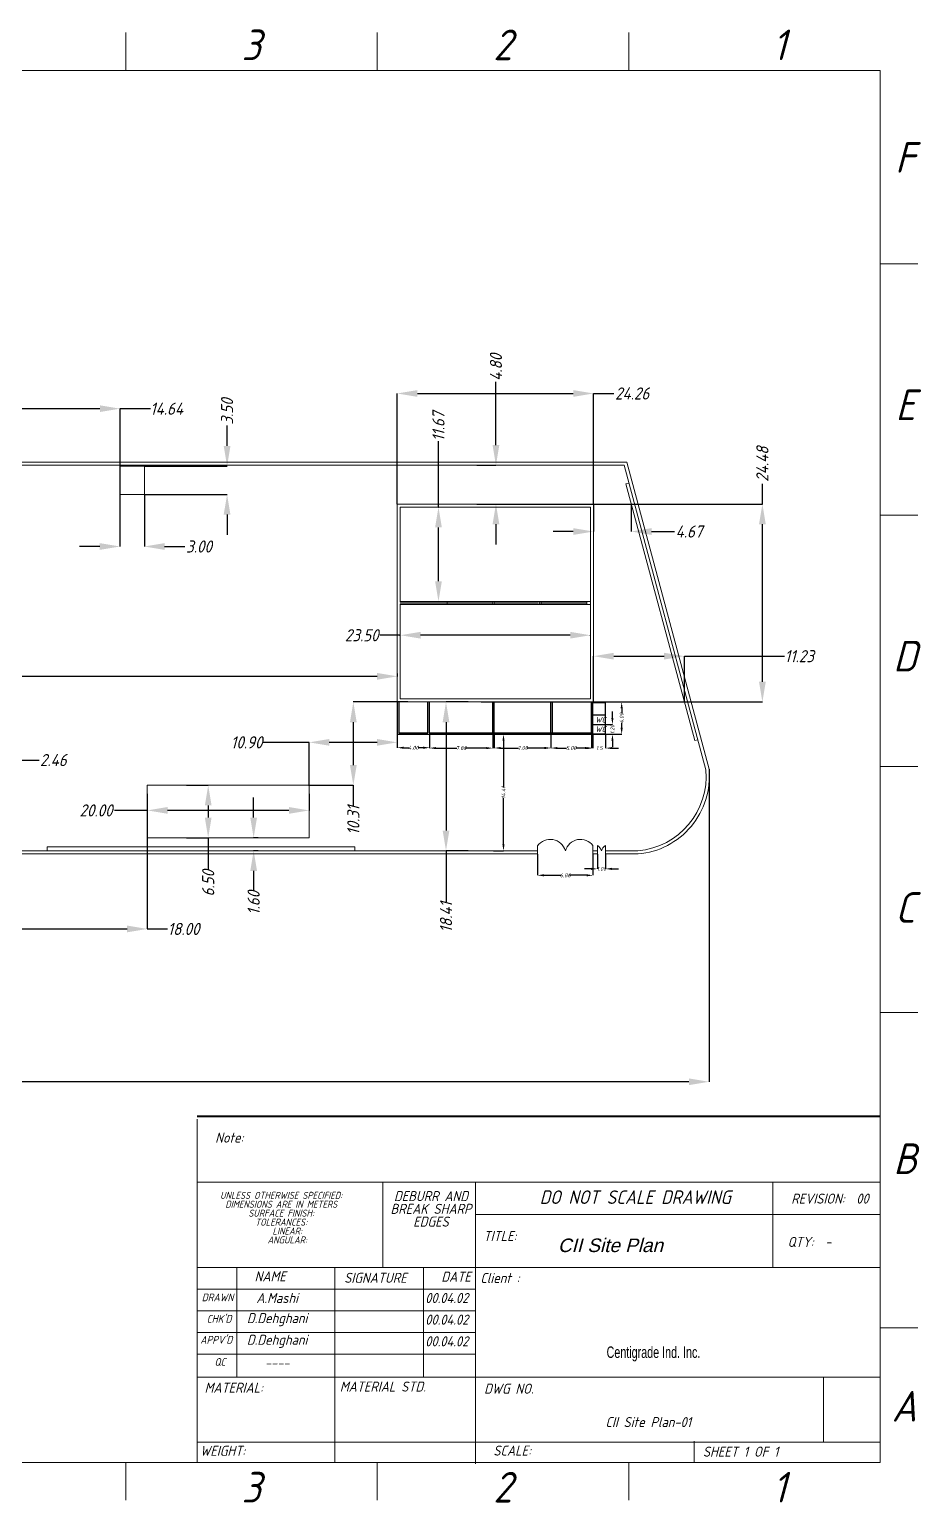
# Model space of a CAD drawing. Header units: millimetres. Extents: x 160413 to 1199701, y -1249241 to 191487.
# Drawn here: x 308585 to 418861, y -63670 to 118556 of the extents above; entities that cross this region are included whole.
import ezdxf

# ---------------------------------------------------------------- set-up
doc = ezdxf.new("R2010")
doc.units = ezdxf.units.MM
doc.header["$PDSIZE"] = -1
doc.layers.add('title', color=7, linetype='Continuous', lineweight=15)
doc.styles.add('AM', font='geniso.shx', dxfattribs={"oblique": 15})
doc.styles.add('Geniso', font='geniso.shx', dxfattribs={"oblique": 15})
doc.styles.add('SLDTEXTSTYLE4', font='TXT', dxfattribs={"width": 0.7})
doc.dimstyles.new('AM', dxfattribs={"dimscale": 0, "dimtxt": 1500, "dimasz": 2500, "dimexe": 0.18, "dimexo": 0.0625, "dimgap": 0.09, "dimtad": 0, "dimlfac": 0.001, "dimzin": 0, "dimdsep": 46, "dimtxsty": 'Geniso', "dimcen": 0.09, "dimclrd": 1, "dimclre": 1, "dimadec": 0, "dimazin": 0, "dimtfac": 1, "dimtofl": 0, "dimtmove": 0, "dimatfit": 3, "dimfxl": 1, "dimtolj": 1, "dimtzin": 0, "dimarcsym": 0})
doc.dimstyles.new('Scale 1B2', dxfattribs={"dimscale": 0.32, "dimtxt": 1500, "dimasz": 2500, "dimexe": 0.18, "dimexo": 0.0625, "dimgap": 0.09, "dimtad": 0, "dimlfac": 0.001, "dimzin": 0, "dimdsep": 46, "dimtxsty": 'Geniso', "dimcen": 0.09, "dimclrd": 1, "dimclre": 1, "dimadec": 0, "dimazin": 0, "dimtfac": 1, "dimtofl": 0, "dimtmove": 0, "dimatfit": 3, "dimfxl": 1, "dimtolj": 1, "dimtzin": 0, "dimarcsym": 0})

# ---------------------------------------------------------------- blocks, each defined once
blk = doc.blocks.new('*D37')
at = {"color": 1, "lineweight": -2, "transparency": 16777216}
for p, q in [((305152, 23085), (305152, 7285)), ((323152, 22594), (323152, 7285)), ((307652, 7285), (320652, 7285)), ((323152, 7285), (325652, 7285))]:
    blk.add_line(p, q, dxfattribs=at)
at = {"color": 1, "transparency": 16777216}
for points in [[(307652, 7702), (307652, 6869), (305152, 7285)], [(320652, 7702), (320652, 6869), (323152, 7285)]]:
    blk.add_solid(points, dxfattribs=at)
at = {"layer": 'Defpoints', "color": 0, "transparency": 16777216}
for p in [(305152, 23085), (323152, 22594), (305152, 7285)]:
    blk.add_point(p, dxfattribs=at)
at = {"color": 0, "lineweight": 18, "transparency": 16777216, "insert": (327633, 7285), "char_height": 1500, "attachment_point": 5, "style": 'Geniso'}
blk.add_mtext('\\A1;18.00', dxfattribs=at)
blk = doc.blocks.new('*D36')
at = {"color": 1, "lineweight": -2, "transparency": 16777216}
for p, q in [((354047, 35365), (354047, 30369)), ((343152, 30369), (337415, 30369)), ((343152, 24998), (343152, 30369)), ((351547, 30369), (345652, 30369))]:
    blk.add_line(p, q, dxfattribs=at)
at = {"color": 1, "transparency": 16777216}
for points in [[(345652, 30786), (345652, 29952), (343152, 30369)], [(351547, 30786), (351547, 29952), (354047, 30369)]]:
    blk.add_solid(points, dxfattribs=at)
at = {"layer": 'Defpoints', "color": 0, "transparency": 16777216}
for p in [(354047, 35365), (343152, 30369), (343152, 24998)]:
    blk.add_point(p, dxfattribs=at)
at = {"color": 0, "lineweight": 18, "transparency": 16777216, "insert": (335431, 30369), "char_height": 1500, "attachment_point": 5, "style": 'Geniso'}
blk.add_mtext('\\A1;10.90', dxfattribs=at)
blk = doc.blocks.new('*D35')
at = {"color": 1, "lineweight": -2, "transparency": 16777216}
for p, q in [((399188, 59845), (399188, 62345)), ((364405, 59845), (399188, 59845)), ((399188, 37865), (399188, 57345)), ((364405, 35365), (399188, 35365))]:
    blk.add_line(p, q, dxfattribs=at)
at = {"color": 1, "transparency": 16777216}
for points in [[(398771, 57345), (399605, 57345), (399188, 59845)], [(398771, 37865), (399605, 37865), (399188, 35365)]]:
    blk.add_solid(points, dxfattribs=at)
at = {"layer": 'Defpoints', "color": 0, "transparency": 16777216}
for p in [(364405, 59845), (364405, 35365), (399188, 35365)]:
    blk.add_point(p, dxfattribs=at)
at = {"color": 0, "lineweight": 18, "transparency": 16777216, "insert": (399188, 64776), "char_height": 1500, "attachment_point": 5, "rotation": 90, "style": 'Geniso'}
blk.add_mtext('\\A1;24.48', dxfattribs=at)
blk = doc.blocks.new('*D34')
at = {"color": 1, "lineweight": -2, "transparency": 16777216}
for p, q in [((359147, 59465), (359147, 67606)), ((359088, 59465), (359147, 59465)), ((359147, 50295), (359147, 56965)), ((359088, 47795), (359147, 47795))]:
    blk.add_line(p, q, dxfattribs=at)
at = {"color": 1, "transparency": 16777216}
for points in [[(358730, 56965), (359564, 56965), (359147, 59465)], [(358730, 50295), (359564, 50295), (359147, 47795)]]:
    blk.add_solid(points, dxfattribs=at)
at = {"layer": 'Defpoints', "color": 0, "transparency": 16777216}
for p in [(359088, 59465), (359147, 59465), (359088, 47795)]:
    blk.add_point(p, dxfattribs=at)
at = {"color": 0, "lineweight": 18, "transparency": 16777216, "insert": (359147, 69446), "char_height": 1500, "attachment_point": 5, "rotation": 90, "style": 'Geniso'}
blk.add_mtext('\\A1;11.67', dxfattribs=at)
blk = doc.blocks.new('*D33')
at = {"color": 1, "lineweight": -2, "transparency": 16777216}
for p, q in [((354427, 43619), (351927, 43619)), ((354427, 43547), (354427, 43619)), ((375427, 43619), (356927, 43619)), ((377927, 43547), (377927, 43619))]:
    blk.add_line(p, q, dxfattribs=at)
at = {"color": 1, "transparency": 16777216}
for points in [[(356927, 44035), (356927, 43202), (354427, 43619)], [(375427, 44035), (375427, 43202), (377927, 43619)]]:
    blk.add_solid(points, dxfattribs=at)
at = {"layer": 'Defpoints', "color": 0, "transparency": 16777216}
for p in [(354427, 43547), (377927, 43619), (377927, 43547)]:
    blk.add_point(p, dxfattribs=at)
at = {"color": 0, "lineweight": 18, "transparency": 16777216, "insert": (349656, 43619), "char_height": 1500, "attachment_point": 5, "style": 'Geniso'}
blk.add_mtext('\\A1;23.50', dxfattribs=at)
blk = doc.blocks.new('*D32')
at = {"color": 1, "lineweight": -2, "transparency": 16777216}
for p, q in [((354047, 59845), (354047, 73527)), ((356547, 73527), (375807, 73527)), ((378307, 59845), (378307, 73527)), ((378307, 73527), (380807, 73527))]:
    blk.add_line(p, q, dxfattribs=at)
at = {"color": 1, "transparency": 16777216}
for points in [[(356547, 73944), (356547, 73110), (354047, 73527)], [(375807, 73944), (375807, 73110), (378307, 73527)]]:
    blk.add_solid(points, dxfattribs=at)
at = {"layer": 'Defpoints', "color": 0, "transparency": 16777216}
for p in [(378307, 73527), (354047, 59845), (378307, 59845)]:
    blk.add_point(p, dxfattribs=at)
at = {"color": 0, "lineweight": 18, "transparency": 16777216, "insert": (383090, 73527), "char_height": 1500, "attachment_point": 5, "style": 'Geniso'}
blk.add_mtext('\\A1;24.26', dxfattribs=at)
blk = doc.blocks.new('*D31')
at = {"color": 1, "lineweight": -2, "transparency": 16777216}
for p, q in [((366250, 67145), (366250, 74972)), ((363903, 64645), (366250, 64645)), ((363903, 59845), (366250, 59845)), ((366250, 57345), (366250, 54845))]:
    blk.add_line(p, q, dxfattribs=at)
at = {"color": 1, "transparency": 16777216}
for points in [[(365833, 67145), (366667, 67145), (366250, 64645)], [(365833, 57345), (366667, 57345), (366250, 59845)]]:
    blk.add_solid(points, dxfattribs=at)
at = {"layer": 'Defpoints', "color": 0, "transparency": 16777216}
for p in [(363903, 64645), (366250, 64645), (363903, 59845)]:
    blk.add_point(p, dxfattribs=at)
at = {"color": 0, "lineweight": 18, "transparency": 16777216, "insert": (366250, 76754), "char_height": 1500, "attachment_point": 5, "rotation": 90, "style": 'Geniso'}
blk.add_mtext('\\A1;4.80', dxfattribs=at)
blk = doc.blocks.new('*D30')
at = {"color": 1, "lineweight": -2, "transparency": 16777216}
for p, q in [((355344, 35365), (348620, 35365)), ((348620, 32865), (348620, 27558)), ((343152, 25058), (348620, 25058)), ((348620, 25058), (348620, 22558))]:
    blk.add_line(p, q, dxfattribs=at)
at = {"color": 1, "transparency": 16777216}
for points in [[(348203, 32865), (349036, 32865), (348620, 35365)], [(348203, 27558), (349036, 27558), (348620, 25058)]]:
    blk.add_solid(points, dxfattribs=at)
at = {"layer": 'Defpoints', "color": 0, "transparency": 16777216}
for p in [(348620, 35365), (355344, 35365), (343152, 25058)]:
    blk.add_point(p, dxfattribs=at)
at = {"color": 0, "lineweight": 18, "transparency": 16777216, "insert": (348620, 20717), "char_height": 1500, "attachment_point": 5, "rotation": 90, "style": 'Geniso'}
blk.add_mtext('\\A1;10.31', dxfattribs=at)
blk = doc.blocks.new('*D29')
at = {"color": 1, "lineweight": -2, "transparency": 16777216}
for p, q in [((305152, 59758), (305152, 71648)), ((307652, 71647), (317292, 71647)), ((319792, 61045), (319792, 71648)), ((319792, 71647), (323543, 71647))]:
    blk.add_line(p, q, dxfattribs=at)
at = {"color": 1, "transparency": 16777216}
for points in [[(307652, 72064), (307652, 71231), (305152, 71647)], [(317292, 72064), (317292, 71231), (319792, 71647)]]:
    blk.add_solid(points, dxfattribs=at)
at = {"layer": 'Defpoints', "color": 0, "transparency": 16777216}
for p in [(319792, 71647), (319792, 61045), (305152, 59758)]:
    blk.add_point(p, dxfattribs=at)
at = {"color": 0, "lineweight": 18, "transparency": 16777216, "insert": (325542, 71647), "char_height": 1500, "attachment_point": 5, "style": 'Geniso'}
blk.add_mtext('\\A1;14.64', dxfattribs=at)
blk = doc.blocks.new('*D28')
at = {"color": 1, "lineweight": -2, "transparency": 16777216}
for p, q in [((319768, 61045), (319768, 54595)), ((322792, 61045), (322792, 54595)), ((317268, 54595), (314768, 54595)), ((325292, 54595), (327792, 54595))]:
    blk.add_line(p, q, dxfattribs=at)
at = {"color": 1, "transparency": 16777216}
for points in [[(317268, 55012), (317268, 54178), (319768, 54595)], [(325292, 55012), (325292, 54178), (322792, 54595)]]:
    blk.add_solid(points, dxfattribs=at)
at = {"layer": 'Defpoints', "color": 0, "transparency": 16777216}
for p in [(319768, 61045), (322792, 61045), (322792, 54595)]:
    blk.add_point(p, dxfattribs=at)
at = {"color": 0, "lineweight": 18, "transparency": 16777216, "insert": (329538, 54595), "char_height": 1500, "attachment_point": 5, "style": 'Geniso'}
blk.add_mtext('\\A1;3.00', dxfattribs=at)
blk = doc.blocks.new('*D27')
at = {"color": 1, "lineweight": -2, "transparency": 16777216}
for p, q in [((333013, 67045), (333013, 69545)), ((322792, 64545), (333013, 64545)), ((322792, 61045), (333013, 61045)), ((333013, 58545), (333013, 56045))]:
    blk.add_line(p, q, dxfattribs=at)
at = {"color": 1, "transparency": 16777216}
for points in [[(332596, 67045), (333430, 67045), (333013, 64545)], [(332596, 58545), (333430, 58545), (333013, 61045)]]:
    blk.add_solid(points, dxfattribs=at)
at = {"layer": 'Defpoints', "color": 0, "transparency": 16777216}
for p in [(322792, 64545), (333013, 64545), (322792, 61045)]:
    blk.add_point(p, dxfattribs=at)
at = {"color": 0, "lineweight": 18, "transparency": 16777216, "insert": (333013, 71291), "char_height": 1500, "attachment_point": 5, "rotation": 90, "style": 'Geniso'}
blk.add_mtext('\\A1;3.50', dxfattribs=at)
blk = doc.blocks.new('*D21')
at = {"color": 1, "lineweight": -2, "transparency": 16777216}
for p, q in [((188892, 27036), (188893, -11626)), ((392598, 27044), (392600, -11619)), ((188893, -11626), (182730, -11626)), ((390100, -11619), (191393, -11626))]:
    blk.add_line(p, q, dxfattribs=at)
at = {"color": 1, "transparency": 16777216}
for points in [[(191393, -11209), (191393, -12043), (188893, -11626)], [(390100, -11202), (390100, -12036), (392600, -11619)]]:
    blk.add_solid(points, dxfattribs=at)
at = {"layer": 'Defpoints', "color": 0, "transparency": 16777216}
for p in [(188892, 27037), (392598, 27044), (392600, -11619)]:
    blk.add_point(p, dxfattribs=at)
at = {"color": 0, "lineweight": 18, "transparency": 16777216, "insert": (180074, -11626), "char_height": 1500, "attachment_point": 5, "rotation": 0.00205, "style": 'Geniso'}
blk.add_mtext('\\A1;203.71', dxfattribs=at)
blk = doc.blocks.new('*D19')
at = {"color": 1, "lineweight": -2, "transparency": 16777216}
for p, q in [((362827, 35365), (360077, 35365)), ((360077, 32865), (360077, 19458)), ((362827, 16958), (360077, 16958)), ((360077, 16958), (360077, 10644))]:
    blk.add_line(p, q, dxfattribs=at)
at = {"color": 1, "transparency": 16777216}
for points in [[(359660, 32865), (360493, 32865), (360077, 35365)], [(359660, 19458), (360493, 19458), (360077, 16958)]]:
    blk.add_solid(points, dxfattribs=at)
at = {"layer": 'Defpoints', "color": 0, "transparency": 16777216}
for p in [(362827, 35365), (360077, 16958), (362827, 16958)]:
    blk.add_point(p, dxfattribs=at)
at = {"color": 0, "lineweight": 18, "transparency": 16777216, "insert": (360077, 8729), "char_height": 1500, "attachment_point": 5, "rotation": 90, "style": 'Geniso'}
blk.add_mtext('\\A1;18.41', dxfattribs=at)
blk = doc.blocks.new('*D18')
at = {"color": 1, "lineweight": -2, "transparency": 16777216}
for p, q in [((336299, 21058), (336299, 23558)), ((336843, 18558), (336299, 18558)), ((336843, 16958), (336299, 16958)), ((336299, 14458), (336299, 11958))]:
    blk.add_line(p, q, dxfattribs=at)
at = {"color": 1, "transparency": 16777216}
for points in [[(335882, 21058), (336716, 21058), (336299, 18558)], [(335882, 14458), (336716, 14458), (336299, 16958)]]:
    blk.add_solid(points, dxfattribs=at)
at = {"layer": 'Defpoints', "color": 0, "transparency": 16777216}
for p in [(336843, 18558), (336299, 16958), (336843, 16958)]:
    blk.add_point(p, dxfattribs=at)
at = {"color": 0, "lineweight": 18, "transparency": 16777216, "insert": (336299, 10502), "char_height": 1500, "attachment_point": 5, "rotation": 90, "style": 'Geniso'}
blk.add_mtext('\\A1;1.60', dxfattribs=at)
blk = doc.blocks.new('*D17')
at = {"color": 1, "lineweight": -2, "transparency": 16777216}
for p, q in [((323152, 24006), (323152, 21949)), ((343152, 24006), (343152, 21949)), ((323152, 21949), (319082, 21949)), ((340652, 21949), (325652, 21949))]:
    blk.add_line(p, q, dxfattribs=at)
at = {"color": 1, "transparency": 16777216}
for points in [[(325652, 22366), (325652, 21532), (323152, 21949)], [(340652, 22366), (340652, 21532), (343152, 21949)]]:
    blk.add_solid(points, dxfattribs=at)
at = {"layer": 'Defpoints', "color": 0, "transparency": 16777216}
for p in [(323152, 24006), (343152, 24006), (343152, 21949)]:
    blk.add_point(p, dxfattribs=at)
at = {"color": 0, "lineweight": 18, "transparency": 16777216, "insert": (316810, 21949), "char_height": 1500, "attachment_point": 5, "style": 'Geniso'}
blk.add_mtext('\\A1;20.00', dxfattribs=at)
blk = doc.blocks.new('*D16')
at = {"color": 1, "lineweight": -2, "transparency": 16777216}
for p, q in [((327983, 25058), (330681, 25058)), ((330681, 22558), (330681, 21058)), ((327983, 18558), (330681, 18558)), ((330681, 18558), (330681, 14686))]:
    blk.add_line(p, q, dxfattribs=at)
at = {"color": 1, "transparency": 16777216}
for points in [[(330264, 22558), (331098, 22558), (330681, 25058)], [(330264, 21058), (331098, 21058), (330681, 18558)]]:
    blk.add_solid(points, dxfattribs=at)
at = {"layer": 'Defpoints', "color": 0, "transparency": 16777216}
for p in [(327983, 25058), (327983, 18558), (330681, 18558)]:
    blk.add_point(p, dxfattribs=at)
at = {"color": 0, "lineweight": 18, "transparency": 16777216, "insert": (330681, 12939), "char_height": 1500, "attachment_point": 5, "rotation": 90, "style": 'Geniso'}
blk.add_mtext('\\A1;6.50', dxfattribs=at)
blk = doc.blocks.new('*D10')
at = {"color": 1, "lineweight": -2, "transparency": 16777216}
for p, q in [((305152, 38535), (299766, 38535)), ((305152, 38897), (305152, 38535)), ((351547, 38535), (307652, 38535)), ((354047, 38897), (354047, 38535))]:
    blk.add_line(p, q, dxfattribs=at)
at = {"color": 1, "transparency": 16777216}
for points in [[(307652, 38952), (307652, 38119), (305152, 38535)], [(351547, 38952), (351547, 38119), (354047, 38535)]]:
    blk.add_solid(points, dxfattribs=at)
at = {"layer": 'Defpoints', "color": 0, "transparency": 16777216}
for p in [(305152, 38897), (354047, 38897), (354047, 38535)]:
    blk.add_point(p, dxfattribs=at)
at = {"color": 0, "lineweight": 18, "transparency": 16777216, "insert": (297457, 38535), "char_height": 1500, "attachment_point": 5, "style": 'Geniso'}
blk.add_mtext('\\A1;48.90', dxfattribs=at)
blk = doc.blocks.new('*D9')
at = {"color": 1, "lineweight": -2, "transparency": 16777216}
for p, q in [((378307, 35365), (378307, 41029)), ((380807, 41029), (387040, 41029)), ((389540, 35365), (389540, 41029)), ((389540, 41029), (401908, 41029))]:
    blk.add_line(p, q, dxfattribs=at)
at = {"color": 1, "transparency": 16777216}
for points in [[(380807, 41446), (380807, 40612), (378307, 41029)], [(387040, 41446), (387040, 40612), (389540, 41029)]]:
    blk.add_solid(points, dxfattribs=at)
at = {"layer": 'Defpoints', "color": 0, "transparency": 16777216}
for p in [(389540, 41029), (378307, 35365), (389540, 35365)]:
    blk.add_point(p, dxfattribs=at)
at = {"color": 0, "lineweight": 18, "transparency": 16777216, "insert": (403748, 41029), "char_height": 1500, "attachment_point": 5, "style": 'Geniso'}
blk.add_mtext('\\A1;11.23', dxfattribs=at)
blk = doc.blocks.new('*D8')
at = {"color": 1, "lineweight": -2, "transparency": 16777216}
for p, q in [((378307, 59845), (378307, 56448)), ((382981, 59845), (382981, 56448)), ((375807, 56449), (373307, 56449)), ((385481, 56449), (388330, 56449))]:
    blk.add_line(p, q, dxfattribs=at)
at = {"color": 1, "transparency": 16777216}
for points in [[(375807, 56865), (375807, 56032), (378307, 56449)], [(385481, 56865), (385481, 56032), (382981, 56449)]]:
    blk.add_solid(points, dxfattribs=at)
at = {"layer": 'Defpoints', "color": 0, "transparency": 16777216}
for p in [(378307, 59845), (382981, 59845), (382981, 56449)]:
    blk.add_point(p, dxfattribs=at)
at = {"color": 0, "lineweight": 18, "transparency": 16777216, "insert": (390120, 56449), "char_height": 1500, "attachment_point": 5, "style": 'Geniso'}
blk.add_mtext('\\A1;4.67', dxfattribs=at)
blk = doc.blocks.new('*D123')
at = {"color": 1, "lineweight": -2, "transparency": 16777216}
for p, q in [((299812, 28179), (297312, 28179)), ((302312, 28687), (302312, 28179)), ((304772, 28687), (304772, 28179)), ((307272, 28179), (309772, 28179))]:
    blk.add_line(p, q, dxfattribs=at)
at = {"color": 1, "transparency": 16777216}
for points in [[(299812, 28596), (299812, 27762), (302312, 28179)], [(307272, 28596), (307272, 27762), (304772, 28179)]]:
    blk.add_solid(points, dxfattribs=at)
at = {"layer": 'Defpoints', "color": 0, "transparency": 16777216}
for p in [(302312, 28687), (302312, 28179), (304772, 28687)]:
    blk.add_point(p, dxfattribs=at)
at = {"color": 0, "lineweight": 18, "transparency": 16777216, "insert": (311529, 28179), "char_height": 1500, "attachment_point": 5, "style": 'Geniso'}
blk.add_mtext('\\A1;2.46', dxfattribs=at)
blk = doc.blocks.new('*D124')
at = {"color": 1, "lineweight": -2, "transparency": 16777216}
for p, q in [((354047, 31365), (354047, 29703)), ((358047, 31565), (358047, 29703)), ((354847, 29703), (355477, 29703)), ((357247, 29703), (356617, 29703))]:
    blk.add_line(p, q, dxfattribs=at)
at = {"color": 1, "transparency": 16777216}
for points in [[(354847, 29836), (354847, 29570), (354047, 29703)], [(357247, 29836), (357247, 29570), (358047, 29703)]]:
    blk.add_solid(points, dxfattribs=at)
at = {"layer": 'Defpoints', "color": 0, "transparency": 16777216}
for p in [(354047, 31365), (358047, 31565), (358047, 29703)]:
    blk.add_point(p, dxfattribs=at)
at = {"color": 0, "transparency": 16777216, "insert": (356047, 29703), "char_height": 480, "attachment_point": 5, "style": 'Geniso'}
blk.add_mtext('\\A1;4.00', dxfattribs=at)
blk = doc.blocks.new('*D181')
at = {"color": 1, "lineweight": -2, "transparency": 16777216}
for p, q in [((365952, 31365), (367182, 31365)), ((367182, 30565), (367182, 24798)), ((367182, 17758), (367182, 23524)), ((365952, 16958), (367182, 16958))]:
    blk.add_line(p, q, dxfattribs=at)
at = {"color": 1, "transparency": 16777216}
for points in [[(367049, 30565), (367316, 30565), (367182, 31365)], [(367049, 17758), (367316, 17758), (367182, 16958)]]:
    blk.add_solid(points, dxfattribs=at)
at = {"layer": 'Defpoints', "color": 0, "transparency": 16777216}
for p in [(365952, 31365), (365952, 16958), (367182, 16958)]:
    blk.add_point(p, dxfattribs=at)
at = {"color": 0, "transparency": 16777216, "insert": (367182, 24161), "char_height": 480, "attachment_point": 5, "rotation": 90, "style": 'Geniso'}
blk.add_mtext('\\A1;14.41', dxfattribs=at)
blk = doc.blocks.new('*D182')
at = {"color": 1, "lineweight": -2, "transparency": 16777216}
for p, q in [((358047, 31565), (358047, 29658)), ((365847, 31565), (365847, 29658)), ((358847, 29658), (361436, 29658)), ((365047, 29658), (362458, 29658))]:
    blk.add_line(p, q, dxfattribs=at)
at = {"color": 1, "transparency": 16777216}
for points in [[(358847, 29791), (358847, 29525), (358047, 29658)], [(365047, 29791), (365047, 29525), (365847, 29658)]]:
    blk.add_solid(points, dxfattribs=at)
at = {"layer": 'Defpoints', "color": 0, "transparency": 16777216}
for p in [(358047, 31565), (365847, 31565), (365847, 29658)]:
    blk.add_point(p, dxfattribs=at)
at = {"color": 0, "transparency": 16777216, "insert": (361947, 29658), "char_height": 480, "attachment_point": 5, "style": 'Geniso'}
blk.add_mtext('\\A1;7.80', dxfattribs=at)
blk = doc.blocks.new('*D183')
at = {"color": 1, "lineweight": -2, "transparency": 16777216}
for p, q in [((366047, 31565), (366047, 29669)), ((373047, 31565), (373047, 29669)), ((366847, 29669), (369036, 29669)), ((372247, 29669), (370058, 29669))]:
    blk.add_line(p, q, dxfattribs=at)
at = {"color": 1, "transparency": 16777216}
for points in [[(366847, 29802), (366847, 29535), (366047, 29669)], [(372247, 29802), (372247, 29535), (373047, 29669)]]:
    blk.add_solid(points, dxfattribs=at)
at = {"layer": 'Defpoints', "color": 0, "transparency": 16777216}
for p in [(366047, 31565), (373047, 31565), (373047, 29669)]:
    blk.add_point(p, dxfattribs=at)
at = {"color": 0, "transparency": 16777216, "insert": (369547, 29669), "char_height": 480, "attachment_point": 5, "style": 'Geniso'}
blk.add_mtext('\\A1;7.00', dxfattribs=at)
blk = doc.blocks.new('*D184')
at = {"color": 1, "lineweight": -2, "transparency": 16777216}
for p, q in [((373047, 31565), (373047, 29664)), ((378047, 31565), (378047, 29664)), ((373847, 29664), (374988, 29664)), ((377247, 29664), (376106, 29664))]:
    blk.add_line(p, q, dxfattribs=at)
at = {"color": 1, "transparency": 16777216}
for points in [[(373847, 29797), (373847, 29531), (373047, 29664)], [(377247, 29797), (377247, 29531), (378047, 29664)]]:
    blk.add_solid(points, dxfattribs=at)
at = {"layer": 'Defpoints', "color": 0, "transparency": 16777216}
for p in [(373047, 31565), (378047, 31565), (378047, 29664)]:
    blk.add_point(p, dxfattribs=at)
at = {"color": 0, "transparency": 16777216, "insert": (375547, 29664), "char_height": 480, "attachment_point": 5, "style": 'Geniso'}
blk.add_mtext('\\A1;5.00', dxfattribs=at)
blk = doc.blocks.new('*D185')
at = {"color": 1, "lineweight": -2, "transparency": 16777216}
for p, q in [((378307, 35365), (381794, 35365)), ((381794, 34565), (381794, 33935)), ((378247, 31365), (381794, 31365)), ((381794, 32165), (381794, 32795))]:
    blk.add_line(p, q, dxfattribs=at)
at = {"color": 1, "transparency": 16777216}
for points in [[(381660, 34565), (381927, 34565), (381794, 35365)], [(381660, 32165), (381927, 32165), (381794, 31365)]]:
    blk.add_solid(points, dxfattribs=at)
at = {"layer": 'Defpoints', "color": 0, "transparency": 16777216}
for p in [(378307, 35365), (381794, 35365), (378247, 31365)]:
    blk.add_point(p, dxfattribs=at)
at = {"color": 0, "transparency": 16777216, "insert": (381794, 33365), "char_height": 480, "attachment_point": 5, "rotation": 90, "style": 'Geniso'}
blk.add_mtext('\\A1;4.00', dxfattribs=at)
blk = doc.blocks.new('*D186')
at = {"color": 1, "lineweight": -2, "transparency": 16777216}
for p, q in [((371392, 16557), (371392, 13920)), ((378247, 16557), (378247, 13920)), ((372192, 13920), (374281, 13920)), ((377447, 13920), (375358, 13920))]:
    blk.add_line(p, q, dxfattribs=at)
at = {"color": 1, "transparency": 16777216}
for points in [[(372192, 14053), (372192, 13786), (371392, 13920)], [(377447, 14053), (377447, 13786), (378247, 13920)]]:
    blk.add_solid(points, dxfattribs=at)
at = {"layer": 'Defpoints', "color": 0, "transparency": 16777216}
for p in [(371392, 16558), (378247, 16558), (371392, 13920)]:
    blk.add_point(p, dxfattribs=at)
at = {"color": 0, "transparency": 16777216, "insert": (374819, 13920), "char_height": 480, "attachment_point": 5, "style": 'Geniso'}
blk.add_mtext('\\A1;6.86', dxfattribs=at)
blk = doc.blocks.new('*D187')
at = {"color": 1, "lineweight": -2, "transparency": 16777216}
for p, q in [((378797, 16557), (378797, 14718)), ((379797, 16557), (379797, 14718)), ((377997, 14718), (377197, 14718)), ((380597, 14718), (381397, 14718))]:
    blk.add_line(p, q, dxfattribs=at)
at = {"color": 1, "transparency": 16777216}
for points in [[(377997, 14851), (377997, 14584), (378797, 14718)], [(380597, 14851), (380597, 14584), (379797, 14718)]]:
    blk.add_solid(points, dxfattribs=at)
at = {"layer": 'Defpoints', "color": 0, "transparency": 16777216}
for p in [(378797, 16558), (379797, 16558), (379797, 14718)]:
    blk.add_point(p, dxfattribs=at)
at = {"color": 0, "transparency": 16777216, "insert": (379297, 14718), "char_height": 480, "attachment_point": 5, "style": 'Geniso'}
blk.add_mtext('\\A1;1.00', dxfattribs=at)
blk = doc.blocks.new('*D188')
at = {"color": 1, "lineweight": -2, "transparency": 16777216}
for p, q in [((378247, 31365), (378247, 29655)), ((379807, 31365), (379807, 29655)), ((377447, 29655), (376647, 29655)), ((380607, 29655), (381407, 29655))]:
    blk.add_line(p, q, dxfattribs=at)
at = {"color": 1, "transparency": 16777216}
for points in [[(377447, 29788), (377447, 29522), (378247, 29655)], [(380607, 29788), (380607, 29522), (379807, 29655)]]:
    blk.add_solid(points, dxfattribs=at)
at = {"layer": 'Defpoints', "color": 0, "transparency": 16777216}
for p in [(378247, 31365), (379807, 31365), (378247, 29655)]:
    blk.add_point(p, dxfattribs=at)
at = {"color": 0, "transparency": 16777216, "insert": (379027, 29655), "char_height": 480, "attachment_point": 5, "style": 'Geniso'}
blk.add_mtext('\\A1;1.5', dxfattribs=at)
blk = doc.blocks.new('*D189')
at = {"color": 1, "lineweight": -2, "transparency": 16777216}
for p, q in [((380650, 33365), (380650, 34165)), ((379807, 32565), (380650, 32565)), ((379807, 31365), (380650, 31365)), ((380650, 30565), (380650, 29765))]:
    blk.add_line(p, q, dxfattribs=at)
at = {"color": 1, "transparency": 16777216}
for points in [[(380517, 33365), (380783, 33365), (380650, 32565)], [(380517, 30565), (380783, 30565), (380650, 31365)]]:
    blk.add_solid(points, dxfattribs=at)
at = {"layer": 'Defpoints', "color": 0, "transparency": 16777216}
for p in [(379807, 32565), (379807, 31365), (380650, 32565)]:
    blk.add_point(p, dxfattribs=at)
at = {"color": 0, "transparency": 16777216, "insert": (380650, 31965), "char_height": 480, "attachment_point": 5, "rotation": 90, "style": 'Geniso'}
blk.add_mtext('\\A1;1.20', dxfattribs=at)

msp = doc.modelspace()

# ---------------------------------------------------------------- linework, layer by layer
at = {"color": 7, "lineweight": 18}
for p, q in [((320496.797, 113499.138), (320496.797, 118161.771)), ((351581.013, 113499.138), (351581.013, 118161.771)), ((382665.23, 113499.138), (382665.23, 118161.771)), ((165075.713, 113499.138), (413749.447, 113499.138)), ((413749.447, 113499.138), (413749.447, -58707.423)), ((413749.447, 89564.291), (418412.08, 89564.291)), ((382415.883, 65044.866), (202391.896, 65044.866)), ((202391.896, 64644.865), (382108.953, 64644.865)), ((319791.898, 64544.866), (319791.898, 61044.866)), ((322791.898, 64544.866), (319791.898, 64544.866)), ((322791.898, 61044.866), (322791.898, 64544.866)), ((382108.953, 64644.865), (392202.901, 26973.757)), ((392598.233, 27043.821), (382415.883, 65044.866)), ((382697.385, 62448.816), (382311.017, 62345.289)), ((382311.017, 62345.289), (390822.484, 30580.066)), ((319791.898, 61044.866), (322791.898, 61044.866)), ((354047.101, 59844.865), (354047.101, 35364.864)), ((354247.098, 59844.865), (354047.101, 59844.865)), ((378217.099, 59844.865), (354247.098, 59844.865)), ((354427.098, 59464.864), (354427.098, 47704.864)), ((377927.098, 59464.864), (354427.098, 59464.864)), ((377927.098, 35744.865), (377927.098, 59464.864)), ((378307.096, 59844.865), (378217.099, 59844.865)), ((378307.096, 35364.864), (378307.096, 59844.865)), ((413749.447, 58480.074), (418412.08, 58480.074)), ((377927.098, 47794.864), (354427.098, 47794.864)), ((360069.959, 47704.864), (354427.098, 47704.864)), ((354427.098, 47504.865), (360069.959, 47504.865)), ((354427.098, 47504.865), (354427.098, 35744.865)), ((354427.098, 47414.865), (377927.098, 47414.865)), ((360027.097, 47779.865), (360069.959, 47704.864)), ((360227.101, 47779.865), (360027.097, 47779.865)), ((360069.959, 47504.865), (360027.097, 47429.865)), ((360027.097, 47429.865), (360227.101, 47429.865)), ((360182.973, 47702.65), (360227.101, 47779.865)), ((360182.973, 47507.08), (360182.973, 47702.65)), ((360227.101, 47429.865), (360182.973, 47507.08)), ((365769.956, 47704.864), (360227.101, 47704.864)), ((360227.101, 47704.864), (360227.101, 47504.865)), ((360227.101, 47504.865), (365769.956, 47504.865)), ((365727.101, 47779.865), (365769.956, 47704.864)), ((365927.098, 47779.865), (365727.101, 47779.865)), ((365769.956, 47504.865), (365727.101, 47429.865)), ((365727.101, 47429.865), (365927.098, 47429.865)), ((365882.978, 47702.65), (365927.098, 47779.865)), ((365882.978, 47507.08), (365882.978, 47702.65)), ((365927.098, 47429.865), (365882.978, 47507.08)), ((371469.953, 47704.864), (366027.097, 47704.864)), ((366027.097, 47704.864), (366027.097, 47504.865)), ((366027.097, 47504.865), (371469.953, 47504.865)), ((371427.098, 47779.865), (371469.953, 47704.864)), ((371627.095, 47779.865), (371427.098, 47779.865)), ((371469.953, 47504.865), (371427.098, 47429.865)), ((371427.098, 47429.865), (371627.095, 47429.865)), ((371584.241, 47704.864), (371627.095, 47779.865)), ((371671.224, 47704.864), (371584.241, 47704.864)), ((371584.241, 47504.865), (371671.224, 47504.865)), ((371627.095, 47429.865), (371584.241, 47504.865)), ((371671.224, 47504.865), (371671.224, 47704.864)), ((377471.219, 47704.864), (371827.1, 47704.864)), ((371827.1, 47704.864), (371827.1, 47504.865)), ((371827.1, 47504.865), (377471.219, 47504.865)), ((377471.219, 47504.865), (377471.219, 47704.864)), ((354047.101, 35364.864), (354247.098, 35364.864)), ((354247.098, 35364.864), (378107.099, 35364.864)), ((354427.098, 35744.865), (377927.098, 35744.865)), ((378107.099, 35364.864), (378307.096, 35364.864)), ((390822.484, 30580.066), (391208.852, 30683.594)), ((418412.08, 27395.858), (413749.447, 27395.858)), ((413749.447, 27395.858), (418412.08, 27395.858)), ((323151.899, 25057.502), (323151.899, 18557.502)), ((343151.899, 25057.502), (323151.899, 25057.502)), ((343151.899, 18557.502), (343151.899, 25057.502)), ((323151.899, 18557.502), (343151.899, 18557.502)), ((198813.573, 16557.502), (371391.538, 16557.502)), ((371391.538, 16957.502), (198979.261, 16957.502)), ((310791.898, 17457.502), (310791.898, 16957.502)), ((348791.898, 17457.502), (310791.898, 17457.502)), ((348791.898, 16957.502), (348791.898, 17457.502)), ((378797.37, 16957.502), (378247.37, 16957.502)), ((378247.37, 16557.502), (378797.37, 16557.502)), ((383796.315, 16957.502), (379797.37, 16957.502)), ((379797.37, 16557.502), (383813.573, 16557.502)), ((413749.447, -3050.064), (418412.08, -3050.064)), ((329308.31, -16249.3), (329308.31, -24033.324)), ((329308.31, -24033.324), (413749.447, -24033.324)), ((329308.31, -24033.324), (329308.31, -58707.423)), ((352256.259, -24033.324), (352256.259, -34593.163)), ((363730.233, -24033.324), (363730.233, -58865.032)), ((400478.491, -34593.163), (400478.491, -24033.324)), ((413749.447, -28052.367), (363730.233, -28052.367)), ((413749.447, -34593.163), (329308.31, -34593.163)), ((334225.727, -34593.163), (334225.727, -48147.584)), ((346324.436, -34593.163), (346324.436, -58707.423)), ((357299.087, -34593.163), (357299.087, -48147.584)), ((363730.233, -58707.423), (363730.233, -34593.163)), ((363730.233, -37272.525), (329308.31, -37272.525)), ((363730.233, -39951.887), (329308.31, -39951.887)), ((363730.233, -42631.25), (329308.31, -42631.25)), ((413749.447, -42067.944), (418412.08, -42067.944)), ((363730.233, -45310.612), (329308.31, -45310.612)), ((335864.867, -48147.584), (329308.31, -48147.584)), ((335864.867, -48147.584), (413749.447, -48147.584)), ((406726.116, -56185.67), (406726.116, -48147.584)), ((390747.127, -58707.423), (390747.127, -56065.264)), ((413749.447, -58707.423), (165075.713, -58707.423)), ((320496.797, -58707.423), (320496.797, -63370.055)), ((351581.013, -58707.423), (351581.013, -63370.055)), ((382665.23, -58707.423), (382665.23, -63370.055))]:
    msp.add_line(p, q, dxfattribs=at)
for p, q in [((354047.101, 35364.864), (354047.101, 31364.864)), ((354247.101, 35364.864), (354247.101, 31564.864)), ((357847.101, 31564.864), (357847.101, 35364.864)), ((358047.101, 31564.864), (358047.101, 35364.864)), ((365847.101, 31564.864), (365847.101, 35364.864)), ((366047.101, 31564.864), (366047.101, 35364.864)), ((373047.101, 31564.864), (373047.101, 35364.864)), ((373247.101, 31564.864), (373247.101, 35364.864)), ((378047.101, 31564.864), (378047.101, 35364.864)), ((378247.101, 31364.864), (378247.101, 35364.864)), ((379807.096, 35264.864), (378247.101, 35264.864)), ((379807.096, 31364.864), (379807.096, 35264.864)), ((378247.101, 33764.864), (379807.096, 33764.864)), ((354047.101, 31364.864), (358047.101, 31364.864)), ((354247.101, 31564.864), (357847.101, 31564.864)), ((358047.101, 31564.864), (365847.101, 31564.864)), ((358047.101, 31364.864), (366047.101, 31364.864)), ((366047.101, 31564.864), (373047.101, 31564.864)), ((366047.101, 31364.864), (373047.101, 31364.864)), ((373047.101, 31564.864), (378047.101, 31564.864)), ((373047.101, 31364.864), (378247.101, 31364.864)), ((378247.101, 32564.864), (379807.096, 32564.864)), ((379807.096, 31364.864), (378247.101, 31364.864))]:
    msp.add_line(p, q)
at = {"lineweight": 18}
for p, q in [((371391.538, 17557.015), (371391.538, 16957.502)), ((371391.538, 16957.502), (371391.538, 16557.502)), ((378247.37, 16957.502), (378247.37, 17590.064)), ((378247.37, 16957.502), (378247.37, 16557.502)), ((378247.37, 16957.502), (378797.37, 16957.502)), ((378797.37, 16957.502), (378797.37, 17590.097)), ((378797.37, 16957.502), (378797.37, 16557.502)), ((379797.37, 17590.097), (379797.37, 16957.502)), ((379797.37, 16957.502), (379797.37, 16557.502)), ((329308.31, -56185.67), (413749.447, -56185.67))]:
    msp.add_line(p, q, dxfattribs=at)
at = {"color": 7, "lineweight": 18}
for radius, start, end in [(9246.512, 274.99347698, 4.99347698), (9646.512, 274.88878753, 5.20365528)]:
    msp.add_arc((382991.481, 26168.92), radius, start, end, dxfattribs=at)
at = {"lineweight": 18}
for centre, radius, start, end in [((372967.373, 16430.042), 1937.35, 15.7987088, 144.42919129), ((376695.702, 16430.042), 1937.35, 36.78168804, 164.2012912), ((378289.12, 16674.482), 1047.22, 15.67965097, 60.96569784), ((380305.621, 16674.482), 1047.22, 119.03430215, 164.32034903)]:
    msp.add_arc(centre, radius, start, end, dxfattribs=at)
at = {"layer": 'title', "color": 0, "lineweight": 18, "const_width": 236.802}
msp.add_lwpolyline([(413749.447, -15900.672), (329308.31, -15900.672)], dxfattribs=at)

# ---------------------------------------------------------------- texts
at = {"color": 7, "lineweight": 18}
for s, insert, char_height, attachment_point, style in [('3', (336000.744, 118543.292), 3789.788, 2, 'Geniso'), ('2', (367084.961, 118543.292), 3789.788, 2, 'Geniso'), ('1', (401277.599, 118543.292), 3789.788, 2, 'Geniso'), ('F', (416818.392, 104625.023), 3789.788, 2, 'Geniso'), ('E', (416864.448, 74007.07), 3789.788, 2, 'Geniso'), ('D', (416814.444, 42922.853), 3789.788, 2, 'Geniso'), ('C', (416818.392, 11838.636), 3789.788, 2, 'Geniso'), ('B', (416828.919, -19245.58), 3789.788, 2, 'Geniso'), ('Centigrade Ind. Inc.', (379928.228, -44363.073), 1419.19162, 1, 'SLDTEXTSTYLE4'), ('A', (416706.54, -49863.534), 3789.788, 2, 'Geniso'), ('3', (336000.744, -59880.112), 3789.788, 2, 'Geniso'), ('2', (367084.961, -59880.112), 3789.788, 2, 'Geniso'), ('1', (401277.599, -59880.112), 3789.788, 2, 'Geniso')]:
    msp.add_mtext(s, dxfattribs=dict(at, insert=insert, char_height=char_height, attachment_point=attachment_point, style=style))
at = {"char_height": 688.1904, "attachment_point": 1, "style": 'AM'}
for insert in [(378507.545, 33508.822), (378507.545, 32338.037)]:
    msp.add_mtext_dynamic_manual_height_columns('WC', width=754.43681, gutter_width=3440.952, heights=[0], dxfattribs=dict(at, insert=insert))
at = {"lineweight": 18, "attachment_point": 5, "style": 'Geniso'}
for s, insert, char_height in [('Note:', (333296.902, -18527.879), 1242.9805), ('UNLESS OTHERWISE SPECIFIED:', (339703.461, -25669.238), 870.08637), ('DEBURR AND', (358217.912, -25763.955), 1242.9805), ('DO NOT SCALE DRAWING', (383470.14, -25894.325), 1673.24302), ('REVISION:  00', (407542.551, -26071.419), 1242.98053), ('DIMENSIONS ARE IN METERS', (339703.461, -26772.505), 870.08637), ('BREAK SHARP', (358217.912, -27340.05), 1242.98053), ('SURFACE FINISH:', (339703.461, -27875.772), 870.08637), ('TOLERANCES:', (339703.461, -28979.038), 870.08637), ('EDGES', (358217.912, -28916.146), 1242.9805), ('ANGULAR:', (340448.166, -31185.572), 870.0864), ('LINEAR:', (340448.166, -30082.305), 870.0864), ('TITLE:', (366748.229, -30696.867), 1242.9805), ('{\\fArial|b0|i0|c0|p34;CII Site Plan}', (380403.789, -31862.069), 1673.24302), ('QTY:  -', (405006.63, -31429.822), 1242.9805), ('NAME', (338337.596, -35695.495), 1242.9805), ('SIGNATURE', (351351.305, -35873.189), 1242.9805), ('DATE', (361319.416, -35734.681), 1242.9805), ('Client :', (366748.229, -35893.369), 1242.9805), ('DRAWN', (331835.004, -38290.821), 956.1389), ('A.Mashi', (339197.46, -38367.452), 1242.9805), ('00.04.02', (360168.288, -38367.452), 1242.9805), ("CHK'D", (332021.525, -40953.116), 956.1389), ('D.Dehghani', (339197.46, -41046.815), 1242.9805), ('00.04.02', (360168.288, -41046.815), 1242.9805), ("APPV'D", (331682.664, -43535.382), 956.1389), ('D.Dehghani', (339197.46, -43726.177), 1242.9805), ('00.04.02', (360168.288, -43726.177), 1242.9805), ('QC', (332138.023, -46277.84), 956.1389), ('----', (339197.46, -46405.539), 1242.9805), ('MATERIAL:', (333841.189, -49466.175), 1242.9805), ('MATERIAL STD.', (352267.087, -49325.224), 1242.98053), ('DWG NO.', (367842.923, -49585.544), 1242.9805), ('CII Site Plan-01', (385090.363, -53717.727), 1242.98053), ('WEIGHT:', (332474.433, -57272.52), 1242.9805), ('SCALE:', (368255.591, -57243.316), 1242.9805), ('SHEET 1 OF 1', (396501.597, -57375.658), 1242.98053)]:
    msp.add_mtext(s, dxfattribs=dict(at, insert=insert, char_height=char_height))

# ---------------------------------------------------------------- dimensions: what is measured, and where the dimension line sits
at = {"lineweight": 18}
for base, p1, p2, angle, picture, middle, dimtype in [((366249.96, 64644.865), (363902.772, 59844.865), (363902.772, 64644.865), 270, '*D31', (366249.96, 76753.625), 160), ((333012.894, 64544.866), (322791.898, 61044.866), (322791.898, 64544.866), 90, '*D27', (333012.894, 71291.364), 160), ((319791.898, 71647.499), (305151.898, 59757.975), (319791.898, 61044.866), 180, '*D29', (325542.226, 71647.499), 160), ((359147.058, 59464.864), (359087.785, 47794.864), (359087.785, 59464.864), 270, '*D34', (359147.058, 69446.017), 160), ((399187.997, 35364.864), (364404.565, 59844.865), (364404.565, 35364.864), 270, '*D35', (399187.997, 64775.821), 160), ((354047.101, 38535.425), (305151.898, 38897.232), (354047.101, 38897.232), 180, '*D10', (297457.294, 38535.425), 160), ((348619.817, 35364.864), (343151.899, 25057.502), (355344.333, 35364.864), 270, '*D30', (348619.817, 20717.22), 160), ((360076.766, 16957.502), (362827.395, 35364.864), (362827.395, 16957.502), 90, '*D19', (360076.766, 8729.141), 160), ((392599.617, -11618.779), (188891.896, 27036.541), (392598.236, 27043.821), 0.00204756, '*D21', (180074.489, -11626.374), 161), ((330681.079, 18557.502), (327982.908, 25057.502), (327982.908, 18557.502), 270, '*D16', (330681.079, 12939.208), 160), ((336299.149, 16957.502), (336843.207, 18557.502), (336843.207, 16957.502), 90, '*D18', (336299.149, 10501.677), 160)]:
    dim = msp.add_linear_dim(base=base, p1=p1, p2=p2, angle=angle, dimstyle='AM', override={"dimscale": 0, "dimtix": 0, "dimtofl": 0, "dimtmove": 0, "dimatfit": 3}, dxfattribs=at)
    dim.commit()
    dim.dimension.update_dxf_attribs({"geometry": picture, "text_midpoint": middle, "dimtype": dimtype})
for base, p1, p2, picture, middle in [((378307.096, 73526.95), (354047.101, 59844.865), (378307.096, 59844.865), '*D32', (383089.648, 73526.95)), ((382981.004, 56448.51), (378307.096, 59844.865), (382981.004, 59844.865), '*D8', (390120.434, 56448.51)), ((377927.098, 43618.644), (354427.098, 43546.926), (377927.098, 43546.926), '*D33', (349655.6, 43618.644)), ((389540.401, 41029.166), (378307.096, 35364.864), (389540.401, 35364.864), '*D9', (403748.49, 41029.166)), ((343151.899, 30369.045), (354047.101, 35364.864), (343151.899, 24997.97), '*D36', (335431.104, 30369.045)), ((343151.899, 21949.145), (323151.899, 24005.62), (343151.899, 24005.62), '*D17', (316810.348, 21949.145)), ((305151.898, 7285.46), (323151.899, 22593.978), (305151.898, 23084.865), '*D37', (327632.723, 7285.46))]:
    dim = msp.add_linear_dim(base=base, p1=p1, p2=p2, dimstyle='AM', override={"dimscale": 0, "dimtix": 0, "dimtofl": 0, "dimtmove": 0, "dimatfit": 3}, dxfattribs=at)
    dim.commit()
    dim.dimension.update_dxf_attribs({"geometry": picture, "text_midpoint": middle, "dimtype": 160})
dim = msp.add_linear_dim(base=(322791.898, 54595.148), p1=(319768.402, 61044.866), p2=(322791.898, 61044.866), text='3.00', dimstyle='AM', override={"dimscale": 0, "dimtix": 0, "dimtofl": 0, "dimtmove": 0, "dimatfit": 3}, dxfattribs=at)
dim.commit()
dim.dimension.update_dxf_attribs({"geometry": '*D28', "text_midpoint": (329538.396, 54595.148), "dimtype": 160})
dim = msp.add_linear_dim(base=(381793.728, 35364.864), p1=(378247.101, 31364.864), p2=(378307.096, 35364.864), angle=90, dimstyle='Scale 1B2')
dim.commit()
dim.dimension.update_dxf_attribs({"geometry": '*D185', "text_midpoint": (381793.728, 33364.864), "dimtype": 160})
for base, p1, p2, picture, middle in [((380650.05, 32564.864), (379807.096, 31364.864), (379807.096, 32564.864), '*D189', (380650.05, 31964.864)), ((367182.37, 16957.502), (365951.632, 31364.864), (365951.632, 16957.502), '*D181', (367182.37, 24161.183))]:
    dim = msp.add_linear_dim(base=base, p1=p1, p2=p2, angle=90, dimstyle='Scale 1B2')
    dim.commit()
    dim.dimension.update_dxf_attribs({"geometry": picture, "text_midpoint": middle})
for base, p1, p2, picture, middle in [((358047.101, 29702.994), (354047.101, 31364.864), (358047.101, 31564.864), '*D124', (356047.101, 29702.994)), ((365847.101, 29657.863), (358047.101, 31564.864), (365847.101, 31564.864), '*D182', (361947.101, 29657.863)), ((373047.101, 29668.676), (366047.101, 31564.864), (373047.101, 31564.864), '*D183', (369547.101, 29668.676)), ((378047.101, 29664.038), (373047.101, 31564.864), (378047.101, 31564.864), '*D184', (375547.101, 29664.038)), ((371391.538, 13919.722), (378247.37, 16557.502), (371391.538, 16557.502), '*D186', (374819.454, 13919.722)), ((379797.37, 14717.668), (378797.37, 16557.502), (379797.37, 16557.502), '*D187', (379297.37, 14717.668))]:
    dim = msp.add_linear_dim(base=base, p1=p1, p2=p2, dimstyle='Scale 1B2')
    dim.commit()
    dim.dimension.update_dxf_attribs({"geometry": picture, "text_midpoint": middle})
dim = msp.add_linear_dim(base=(378247.101, 29655.128), p1=(379807.096, 31364.864), p2=(378247.101, 31364.864), text='1.5', dimstyle='Scale 1B2')
dim.commit()
dim.dimension.update_dxf_attribs({"geometry": '*D188', "text_midpoint": (379027.098, 29655.128)})
dim = msp.add_linear_dim(base=(302311.898, 28178.985), p1=(304771.897, 28687.114), p2=(302311.898, 28687.114), dimstyle='AM', dxfattribs=at)
dim.commit()
dim.dimension.update_dxf_attribs({"geometry": '*D123', "text_midpoint": (311529.45, 28178.985), "dimtype": 160})

doc.saveas('drawing.dxf')
